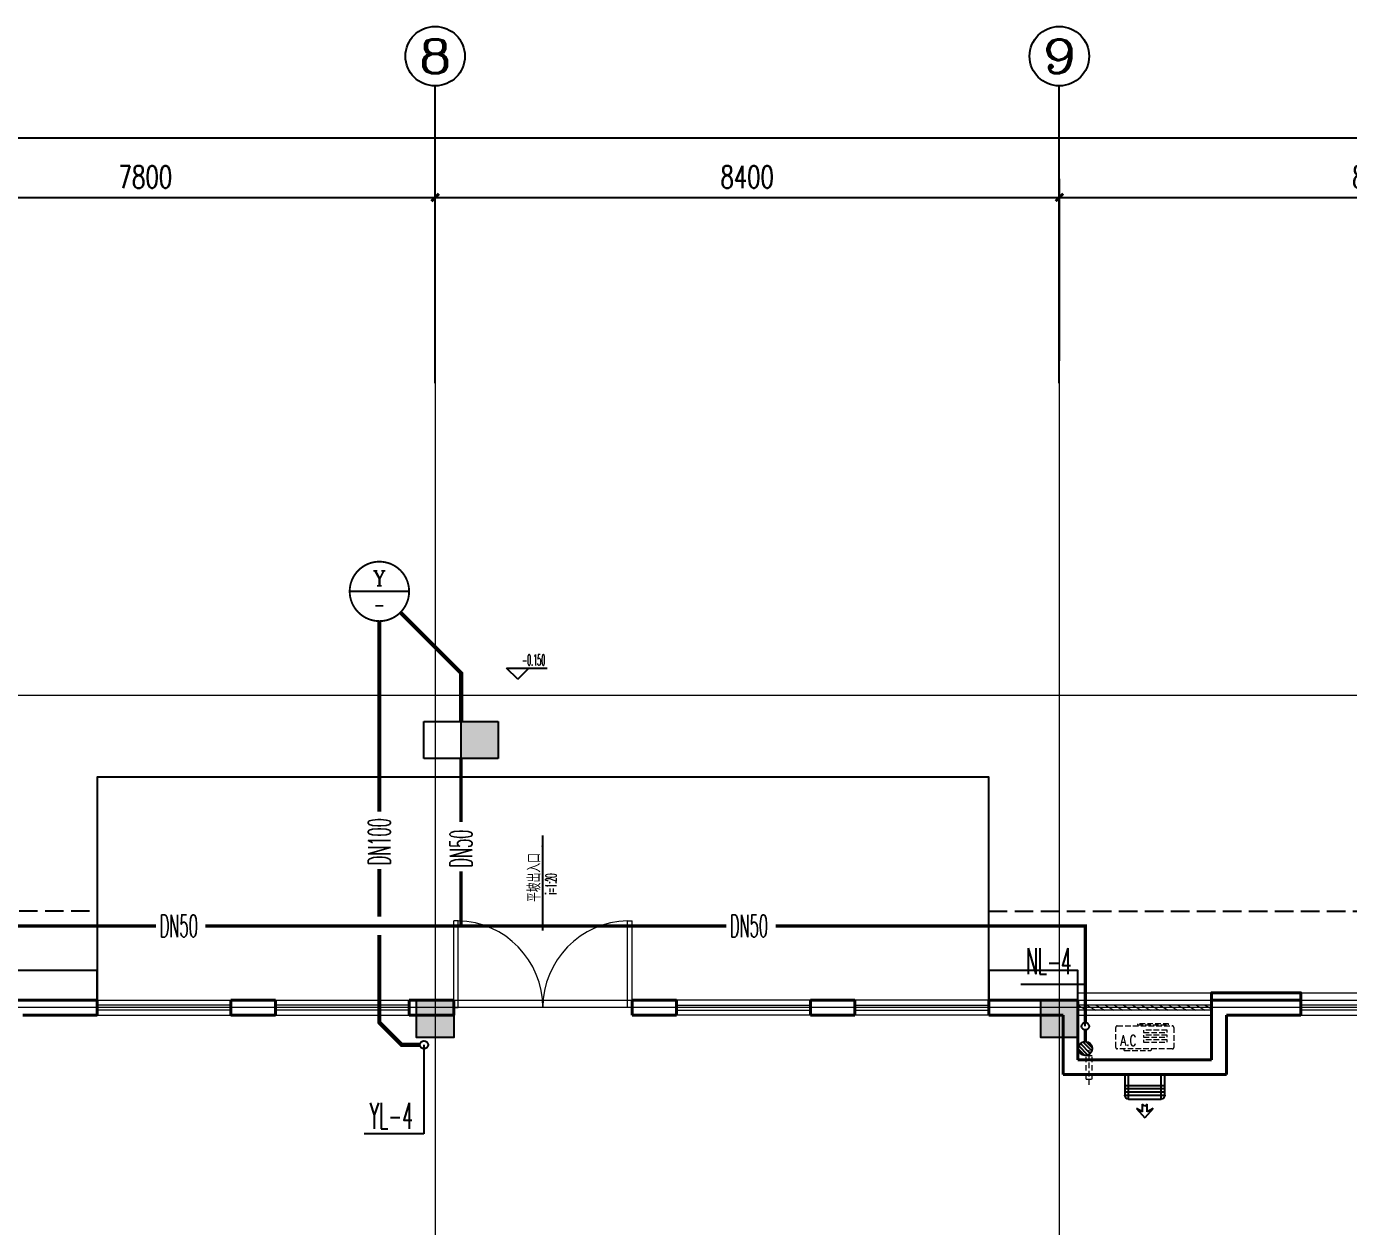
# Model space of a CAD drawing. Extents: x 1031190 to 1725648, y 733081 to 1571294.
# Drawn here: x 1334888 to 1352680, y 1146211 to 1162356 of the extents above; entities that cross this region are included whole.
import ezdxf
from ezdxf.enums import TextEntityAlignment as Align

# ---------------------------------------------------------------- set-up
doc = ezdxf.new("R2010")
doc.units = 0
doc.header["$LTSCALE"] = 1000
doc.header["$MEASUREMENT"] = 0
for name, pattern in [('ACAD_ISO10W100', [18.5, 12, -3, 0.5, -3]), ('DASH', [0.35, 0.25, -0.1]), ('DOTE', [2.42, 2, -0.2, 0.02, -0.2]), ('HIDDEN', [0.375, 0.25, -0.125])]:
    doc.linetypes.add(name, pattern=pattern)
for name, color, linetype in [('A-AC', 8, 'Continuous'), ('A-EQPM-MECH', 191, 'Continuous'), ('AXIS', 3, 'Continuous'), ('AXIS_TEXT', 4, 'Continuous'), ('C-AXIS(轴号)', 3, 'Continuous'), ('C-AXIS-T(字)', 7, 'Continuous'), ('DIM_ELEV', 3, 'Continuous'), ('DIM_SYMB', 3, 'Continuous'), ('DIM_凝结', 3, 'Continuous'), ('DIM_雨水', 3, 'Continuous'), ('EQUIP_地漏', 7, 'Continuous'), ('PIPE-凝结', 150, 'N'), ('PIPE-雨水', 4, 'Y'), ('S-COLU-HATCH', 30, 'Continuous'), ('S-COLU-LINE1', 6, 'Continuous'), ('TEXT_凝结', 7, 'Continuous'), ('TEXT_雨水', 4, 'Continuous'), ('TWT_雨水口', 4, 'Continuous'), ('VPIPE-凝结', 150, 'N'), ('VPIPE-雨水', 4, 'Y'), ('卫生间', 6, 'Continuous'), ('平面线脚', 30, 'Continuous')]:
    doc.layers.add(name, color=color, linetype=linetype)
for name, color, linetype, lineweight in [('DOTE', 19, 'DOTE', 9), ('WALL', 9, 'Continuous', 40), ('WINDOW', 8, 'Continuous', 15), ('平面-看线', 45, 'Continuous', 15), ('平面-空调室内机', 8, 'Continuous', 9), ('平面-空调预留孔', 8, 'Continuous', 15)]:
    doc.layers.add(name, color=color, linetype=linetype, lineweight=lineweight)
doc.styles.add('_TCH_AXIS', font='COMPLEX', dxfattribs={"bigfont": 'GBCBIG'})
doc.styles.add('_TCH_DIM', font='SIMPLEX.shx', dxfattribs={"width": 0.6, "oblique": 10, "bigfont": 'hztxt.shx'})
doc.styles.add('_TCH_DIM_T3', font='SIMPLEX', dxfattribs={"width": 0.705882, "bigfont": 'GBCBIG'})
doc.styles.add('_TWT_CIRCLE', font='COMPLEX', dxfattribs={"width": 1.1, "height": 3.5, "bigfont": 'HZTXT'})
doc.styles.add('_TWT_PIPEDN', font='SIMPLEX.shx', dxfattribs={"width": 0.6, "oblique": 10, "height": 3, "bigfont": 'HZTXT.shx'})
doc.styles.add('_TWT_SERIAL', font='simplex.shx', dxfattribs={"width": 0.6, "oblique": 10, "height": 3.5, "bigfont": 'aadri.shx'})
doc.styles.add('COMPLEX', font='COMPLEX')
doc.styles.get("Standard").update_dxf_attribs({"font": 'gbenor.shx', "bigfont": 'gbcbig.shx'})
doc.linetypes.add('N', pattern='A,3,-0.2,["N",Standard,S=0.25,R=0,X=-0.1,Y=-0.115],-0.2', length=3.4)
doc.linetypes.add('Y', pattern='A,2,-0.2,["Y",Standard,S=0.4,R=0,X=-0.1,Y=-0.115],-0.35', length=2.55)
doc.dimstyles.new('_TCH_ARCH&&100', dxfattribs={"dimtxt": 297.5, "dimasz": 100, "dimexe": 250, "dimexo": 300, "dimgap": 126.25, "dimtad": 1, "dimdec": 0, "dimzin": 0, "dimdsep": 46, "dimtxsty": '_TCH_DIM_T3', "dimblk": 'ARCHTICK', "dimcen": 0.09, "dimclrt": 7, "dimazin": 2, "dimtfac": 1, "dimtdec": 0, "dimtix": 1, "dimtmove": 2, "dimatfit": 3, "dimfxl": 0, "dimtolj": 1, "dimtzin": 0, "dimarcsym": 0})

# ---------------------------------------------------------------- blocks, each defined once
blk = doc.blocks.new('QER5Y5WE3')
for p, q in [((-194, 188), (-1, 388)), ((72, 389), (-156, 153)), ((360, -17), (-29, 359)), ((389, 14), (0, 389)), ((72, 389), (387, 86)), ((236, 408), (404, 419)), ((326, 383), (236, 408)), ((326, 383), (253, 308)), ((399, 251), (404, 419)), ((194, -188), (-194, 188)), ((292, -73), (-90, 296)), ((321, -43), (-61, 326)), ((297, 307), (253, 308)), ((299, 264), (297, 307)), ((372, 340), (299, 264)), ((399, 251), (372, 340)), ((387, 86), (159, -151)), ((388, 13), (194, -188))]:
    blk.add_line(p, q)
for centre, start, end in [((36, 352), 46.0154, 136.0154), ((351, 49), 316.0154, 46.0154)]:
    blk.add_arc(centre, 51.3, start, end)
blk = doc.blocks.new('gsergvr')
at = {"layer": '平面-空调预留孔', "linetype": 'DASH', "ltscale": 0.3}
for p, q in [((34075, 17176), (34075, 17166)), ((34085, 17156), (34438, 17156)), ((34448, 17166), (34448, 17176))]:
    blk.add_line(p, q, dxfattribs=at)
blk.add_lwpolyline([(34729, 17176), (33989, 17176, -0.414214), (33969, 17196), (33969, 17466, -0.414214), (33989, 17486), (34729, 17486, -0.414214), (34749, 17466), (34749, 17196, -0.414214)], format="xyb", close=True, dxfattribs=at)
for points in [[(34679, 17515), (34260, 17515), (34260, 17500), (34679, 17500)], [(34658, 17428), (34343, 17428), (34343, 17399), (34658, 17399)], [(34658, 17362), (34343, 17362), (34343, 17333), (34658, 17333)], [(34658, 17296), (34343, 17296), (34343, 17267), (34658, 17267)]]:
    blk.add_lwpolyline(points, close=True, dxfattribs=at)
for centre, start, end in [((34085, 17166), 180, 270), ((34438, 17166), 270, 0)]:
    blk.add_arc(centre, 10, start, end, dxfattribs=at)
at = {"layer": '平面-空调预留孔', "linetype": 'DASH', "ltscale": 0.3, "style": '_TCH_DIM', "width": 0.705882}
blk.add_text('A.C', height=146.9, dxfattribs=at).set_placement((34028, 17216))
blk = doc.blocks.new('dongkong')
at = {"layer": '平面-空调预留孔', "linetype": 'HIDDEN', "ltscale": 0.3}
for p, q in [((-603796, 210900), (-603796, 210431)), ((-603836, 210821), (-603836, 210511)), ((-603836, 210821), (-603756, 210821)), ((-603756, 210821), (-603756, 210511))]:
    blk.add_line(p, q, dxfattribs=at)
blk.add_lwpolyline([(-603756, 210511), (-603836, 210511)], dxfattribs=at)
blk = doc.blocks.new('rewerwer')
at = {"layer": 'S-COLU-HATCH'}
h = blk.add_hatch(color=8, dxfattribs=at)
h.dxf.hatch_style = 1
h.paths.add_polyline_path([(1340138, 1149256), (1340638, 1149256), (1340638, 1148756), (1340138, 1148756)])
h = blk.add_hatch(color=8, dxfattribs=at)
h.dxf.hatch_style = 1
h.paths.add_polyline_path([(1348538, 1149256), (1349038, 1149256), (1349038, 1148756), (1348538, 1148756)])
at = {"layer": 'S-COLU-LINE1', "color": 8}
for points in [[(1340138, 1149256), (1340638, 1149256), (1340638, 1148756), (1340138, 1148756)], [(1348538, 1149256), (1349038, 1149256), (1349038, 1148756), (1348538, 1148756)]]:
    blk.add_lwpolyline(points, close=True, dxfattribs=at)
blk = doc.blocks.new('_ArchTick')
at = {"color": 0, "linetype": 'ByBlock', "const_width": 0.4}
blk.add_lwpolyline([(-0.5, -0.5), (0.5, 0.5)], dxfattribs=at)
blk = doc.blocks.new('*D1074')
at = {"layer": 'AXIS', "color": 0, "lineweight": -2}
for p, q in [((1293188, 1157856), (1293188, 1161106)), ((1365188, 1157856), (1365188, 1161106)), ((1293188, 1160856), (1365188, 1160856))]:
    blk.add_line(p, q, dxfattribs=at)
at = {"layer": 'Defpoints', "color": 0}
for p in [(1365188, 1160856), (1293188, 1157556), (1365188, 1157556)]:
    blk.add_point(p, dxfattribs=at)
at = {"layer": 'AXIS', "color": 0, "lineweight": -2, "xscale": 100, "yscale": 100, "zscale": 100, "rotation": 180}
blk.add_blockref('_ArchTick', (1293188, 1160856), dxfattribs=at)
at = {"layer": 'AXIS', "color": 0, "lineweight": -2, "xscale": 100, "yscale": 100, "zscale": 100}
blk.add_blockref('_ArchTick', (1365188, 1160856), dxfattribs=at)
at = {"layer": 'AXIS', "color": 7, "insert": (1329188, 1161131), "char_height": 297.5, "attachment_point": 5, "style": '_TCH_DIM_T3'}
blk.add_mtext('\\A1;72000', dxfattribs=at)
blk = doc.blocks.new('*D1086')
at = {"layer": 'AXIS', "color": 0, "lineweight": -2}
for p, q in [((1332588, 1157856), (1332588, 1160306)), ((1340388, 1157856), (1340388, 1160306)), ((1332588, 1160056), (1340388, 1160056))]:
    blk.add_line(p, q, dxfattribs=at)
at = {"layer": 'Defpoints', "color": 0}
for p in [(1340388, 1160056), (1332588, 1157556), (1340388, 1157556)]:
    blk.add_point(p, dxfattribs=at)
at = {"layer": 'AXIS', "color": 0, "lineweight": -2, "xscale": 100, "yscale": 100, "zscale": 100, "rotation": 180}
blk.add_blockref('_ArchTick', (1332588, 1160056), dxfattribs=at)
at = {"layer": 'AXIS', "color": 0, "lineweight": -2, "xscale": 100, "yscale": 100, "zscale": 100}
blk.add_blockref('_ArchTick', (1340388, 1160056), dxfattribs=at)
at = {"layer": 'AXIS', "color": 7, "insert": (1336488, 1160331), "char_height": 297.5, "attachment_point": 5, "style": '_TCH_DIM_T3'}
blk.add_mtext('\\A1;7800', dxfattribs=at)
blk = doc.blocks.new('*D1087')
at = {"layer": 'AXIS', "color": 0, "lineweight": -2}
for p, q in [((1340388, 1157856), (1340388, 1160306)), ((1348788, 1157856), (1348788, 1160306)), ((1340388, 1160056), (1348788, 1160056))]:
    blk.add_line(p, q, dxfattribs=at)
at = {"layer": 'Defpoints', "color": 0}
for p in [(1348788, 1160056), (1340388, 1157556), (1348788, 1157556)]:
    blk.add_point(p, dxfattribs=at)
at = {"layer": 'AXIS', "color": 0, "lineweight": -2, "xscale": 100, "yscale": 100, "zscale": 100, "rotation": 180}
blk.add_blockref('_ArchTick', (1340388, 1160056), dxfattribs=at)
at = {"layer": 'AXIS', "color": 0, "lineweight": -2, "xscale": 100, "yscale": 100, "zscale": 100}
blk.add_blockref('_ArchTick', (1348788, 1160056), dxfattribs=at)
at = {"layer": 'AXIS', "color": 7, "insert": (1344588, 1160331), "char_height": 297.5, "attachment_point": 5, "style": '_TCH_DIM_T3'}
blk.add_mtext('\\A1;8400', dxfattribs=at)
blk = doc.blocks.new('*D1088')
at = {"layer": 'AXIS', "color": 0, "lineweight": -2}
for p, q in [((1348788, 1157856), (1348788, 1160306)), ((1357388, 1157856), (1357388, 1160306)), ((1348788, 1160056), (1357388, 1160056))]:
    blk.add_line(p, q, dxfattribs=at)
at = {"layer": 'Defpoints', "color": 0}
for p in [(1357388, 1160056), (1348788, 1157556), (1357388, 1157556)]:
    blk.add_point(p, dxfattribs=at)
at = {"layer": 'AXIS', "color": 0, "lineweight": -2, "xscale": 100, "yscale": 100, "zscale": 100, "rotation": 180}
blk.add_blockref('_ArchTick', (1348788, 1160056), dxfattribs=at)
at = {"layer": 'AXIS', "color": 0, "lineweight": -2, "xscale": 100, "yscale": 100, "zscale": 100}
blk.add_blockref('_ArchTick', (1357388, 1160056), dxfattribs=at)
at = {"layer": 'AXIS', "color": 7, "insert": (1353088, 1160331), "char_height": 297.5, "attachment_point": 5, "style": '_TCH_DIM_T3'}
blk.add_mtext('\\A1;8600', dxfattribs=at)
blk = doc.blocks.new('$TwtSys$00000141')
for p, q in [((-94, 8), (-10, 92)), ((-94, 8), (-10, 92)), ((-87, -35), (35, 87)), ((-87, -35), (35, 87)), ((-66, -66), (66, 66)), ((-66, -66), (66, 66)), ((-32, -87), (88, 33)), ((-32, -87), (88, 33)), ((11, -92), (92, -11)), ((11, -92), (92, -11))]:
    blk.add_line(p, q)
blk.add_circle((0, 0), 94)
blk.add_circle((0, 0), 94)
blk = doc.blocks.new('$WINLIB2D$00000001')
at = {"color": 0}
for points in [[(-0.5, 0.5), (-0.5, -0.5)], [(-0.5, 0.5), (0.5, 0.5)], [(0.5, -0.5), (0.5, 0.5)], [(0.5, 0.1667), (-0.5, 0.1667)], [(0.5, -0.1667), (-0.5, -0.1667)], [(-0.5, -0.5), (0.5, -0.5)]]:
    blk.add_lwpolyline(points, dxfattribs=at)
blk = doc.blocks.new('$DorLib2D$00000002')
for p, q in [((-0.5, 0), (-0.5, 0.4875)), ((-0.475, 0.4875), (-0.5, 0.4875)), ((-0.475, 0), (-0.475, 0.4875)), ((0.475, 0), (0.475, 0.4875)), ((0.475, 0.4875), (0.5, 0.4875)), ((0.5, 0), (0.5, 0.4875)), ((-0.5, 0), (-0.475, 0)), ((0.5, 0), (0.475, 0))]:
    blk.add_line(p, q)
at = {"lineweight": 13}
for centre, start, end in [((-0.4875, 0), 0, 88.53072), ((0.4875, 0), 91.46928, 180)]:
    blk.add_arc(centre, 0.4875, start, end, dxfattribs=at)
blk = doc.blocks.new('$WINLIB2D$00000039')
at = {"color": 0}
for points in [[(-0.5, 0.5), (-0.5, -0.5)], [(0.5, 0.5), (-0.5, 0.5)], [(0.5, -0.5), (0.5, 0.5)], [(-0.5, 0.1667), (0.5, 0.1667)], [(-0.3839, -0.1667), (-0.448, 0.1667)], [(-0.3159, -0.1667), (-0.38, 0.1667)], [(-0.2479, -0.1667), (-0.312, 0.1667)], [(-0.1799, -0.1667), (-0.244, 0.1667)], [(-0.1119, -0.1667), (-0.176, 0.1667)], [(-0.0439, -0.1667), (-0.108, 0.1667)], [(0.0241, -0.1667), (-0.04, 0.1667)], [(0.0921, -0.1667), (0.028, 0.1667)], [(0.16, -0.1667), (0.0959, 0.1667)], [(0.228, -0.1667), (0.1639, 0.1667)], [(0.296, -0.1667), (0.2319, 0.1667)], [(0.364, -0.1667), (0.2999, 0.1667)], [(0.432, -0.1667), (0.3679, 0.1667)], [(0.5, -0.1667), (0.4359, 0.1667)], [(-0.4519, -0.1667), (-0.5, 0.0836)], [(-0.5, -0.1667), (0.5, -0.1667)], [(0.5, -0.5), (-0.5, -0.5)]]:
    blk.add_lwpolyline(points, dxfattribs=at)
blk = doc.blocks.new('_AXISO')
blk.add_circle((0, 0), 0.5)
at = {"layer": 'AXIS_TEXT', "style": 'COMPLEX', "width": 1.041667}
blk.add_attdef('A', text='', height=0.56, dxfattribs=at).set_placement((-0.25, -0.28), (0.25, -0.28), align=Align.FIT)
blk = doc.blocks.new('$TwtSys$00000424')
for p, q in [((-500, 250), (500, 250)), ((-500, -250), (-500, 250)), ((0, -250), (0, 250)), ((500, 250), (500, -250)), ((500, -250), (-500, -250))]:
    blk.add_line(p, q)
blk.add_solid([(0, 250), (500, 250), (0, -250), (500, -250)])
blk = doc.blocks.new('*D1313')
at = {"layer": 'AXIS', "color": 0, "lineweight": -2}
for p, q in [((1293188, 1157856), (1293188, 1161106)), ((1365188, 1157856), (1365188, 1161106)), ((1293188, 1160856), (1365188, 1160856))]:
    blk.add_line(p, q, dxfattribs=at)
at = {"layer": 'Defpoints', "color": 0}
for p in [(1365188, 1160856), (1293188, 1157556), (1365188, 1157556)]:
    blk.add_point(p, dxfattribs=at)
at = {"layer": 'AXIS', "color": 0, "lineweight": -2, "xscale": 100, "yscale": 100, "zscale": 100, "rotation": 180}
blk.add_blockref('_ArchTick', (1293188, 1160856), dxfattribs=at)
at = {"layer": 'AXIS', "color": 0, "lineweight": -2, "xscale": 100, "yscale": 100, "zscale": 100}
blk.add_blockref('_ArchTick', (1365188, 1160856), dxfattribs=at)
at = {"layer": 'AXIS', "color": 7, "insert": (1329188, 1161131), "char_height": 297.5, "attachment_point": 5, "style": '_TCH_DIM_T3'}
blk.add_mtext('\\A1;72000', dxfattribs=at)
blk = doc.blocks.new('*D1325')
at = {"layer": 'AXIS', "color": 0, "lineweight": -2}
for p, q in [((1332588, 1157856), (1332588, 1160306)), ((1340388, 1157856), (1340388, 1160306)), ((1332588, 1160056), (1340388, 1160056))]:
    blk.add_line(p, q, dxfattribs=at)
at = {"layer": 'Defpoints', "color": 0}
for p in [(1340388, 1160056), (1332588, 1157556), (1340388, 1157556)]:
    blk.add_point(p, dxfattribs=at)
at = {"layer": 'AXIS', "color": 0, "lineweight": -2, "xscale": 100, "yscale": 100, "zscale": 100, "rotation": 180}
blk.add_blockref('_ArchTick', (1332588, 1160056), dxfattribs=at)
at = {"layer": 'AXIS', "color": 0, "lineweight": -2, "xscale": 100, "yscale": 100, "zscale": 100}
blk.add_blockref('_ArchTick', (1340388, 1160056), dxfattribs=at)
at = {"layer": 'AXIS', "color": 7, "insert": (1336488, 1160331), "char_height": 297.5, "attachment_point": 5, "style": '_TCH_DIM_T3'}
blk.add_mtext('\\A1;7800', dxfattribs=at)
blk = doc.blocks.new('*D1326')
at = {"layer": 'AXIS', "color": 0, "lineweight": -2}
for p, q in [((1340388, 1157856), (1340388, 1160306)), ((1348788, 1157856), (1348788, 1160306)), ((1340388, 1160056), (1348788, 1160056))]:
    blk.add_line(p, q, dxfattribs=at)
at = {"layer": 'Defpoints', "color": 0}
for p in [(1348788, 1160056), (1340388, 1157556), (1348788, 1157556)]:
    blk.add_point(p, dxfattribs=at)
at = {"layer": 'AXIS', "color": 0, "lineweight": -2, "xscale": 100, "yscale": 100, "zscale": 100, "rotation": 180}
blk.add_blockref('_ArchTick', (1340388, 1160056), dxfattribs=at)
at = {"layer": 'AXIS', "color": 0, "lineweight": -2, "xscale": 100, "yscale": 100, "zscale": 100}
blk.add_blockref('_ArchTick', (1348788, 1160056), dxfattribs=at)
at = {"layer": 'AXIS', "color": 7, "insert": (1344588, 1160331), "char_height": 297.5, "attachment_point": 5, "style": '_TCH_DIM_T3'}
blk.add_mtext('\\A1;8400', dxfattribs=at)
blk = doc.blocks.new('*D1327')
at = {"layer": 'AXIS', "color": 0, "lineweight": -2}
for p, q in [((1348788, 1157856), (1348788, 1160306)), ((1357388, 1157856), (1357388, 1160306)), ((1348788, 1160056), (1357388, 1160056))]:
    blk.add_line(p, q, dxfattribs=at)
at = {"layer": 'Defpoints', "color": 0}
for p in [(1357388, 1160056), (1348788, 1157556), (1357388, 1157556)]:
    blk.add_point(p, dxfattribs=at)
at = {"layer": 'AXIS', "color": 0, "lineweight": -2, "xscale": 100, "yscale": 100, "zscale": 100, "rotation": 180}
blk.add_blockref('_ArchTick', (1348788, 1160056), dxfattribs=at)
at = {"layer": 'AXIS', "color": 0, "lineweight": -2, "xscale": 100, "yscale": 100, "zscale": 100}
blk.add_blockref('_ArchTick', (1357388, 1160056), dxfattribs=at)
at = {"layer": 'AXIS', "color": 7, "insert": (1353088, 1160331), "char_height": 297.5, "attachment_point": 5, "style": '_TCH_DIM_T3'}
blk.add_mtext('\\A1;8600', dxfattribs=at)

msp = doc.modelspace()

# ---------------------------------------------------------------- hatches: boundary and pattern name
at = {"layer": 'DIM_SYMB'}
msp.add_hatch(color=8, dxfattribs=at).paths.add_polyline_path([(1341837.7, 1151473.7), (1341837.7, 1151323.7), (1341817.7, 1151323.7)])
msp.add_hatch(color=8, dxfattribs=at).paths.add_polyline_path([(1341837.7, 1151473.7), (1341837.7, 1151323.7), (1341817.7, 1151323.7)])
at = {"layer": 'PIPE-凝结'}
for points in [[(1349137.7, 1150256.1), (1349160.2, 1150256.1), (1349160.2, 1150278.6)], [(1349137.7, 1150256.1), (1349137.7, 1150278.6), (1349160.2, 1150278.6)], [(1349137.7, 1150256.1), (1349160.2, 1150256.1), (1349160.2, 1150278.6)], [(1349137.7, 1150256.1), (1349137.7, 1150278.6), (1349160.2, 1150278.6)]]:
    msp.add_hatch(color=256, dxfattribs=at).paths.add_polyline_path(points)
at = {"layer": 'PIPE-雨水'}
for points in [[(1340737.7, 1153656.1), (1340757.1, 1153675.6), (1340765.2, 1153667.5)], [(1340737.7, 1153656.1), (1340757.1, 1153675.6), (1340765.2, 1153667.5)], [(1340737.7, 1153656.1), (1340765.2, 1153656.1), (1340765.2, 1153667.5)], [(1340737.7, 1153656.1), (1340765.2, 1153656.1), (1340765.2, 1153667.5)], [(1339637.7, 1148956.1), (1339618.2, 1148936.7), (1339610.2, 1148944.8)], [(1339637.7, 1148956.1), (1339610.2, 1148956.1), (1339610.2, 1148944.8)], [(1339637.7, 1148956.1), (1339618.2, 1148936.7), (1339610.2, 1148944.8)], [(1339637.7, 1148956.1), (1339610.2, 1148956.1), (1339610.2, 1148944.8)], [(1339937.7, 1148656.1), (1339918.2, 1148636.7), (1339926.3, 1148628.6)], [(1339937.7, 1148656.1), (1339918.2, 1148636.7), (1339926.3, 1148628.6)], [(1339937.7, 1148656.1), (1339937.7, 1148628.6), (1339926.3, 1148628.6)], [(1339937.7, 1148656.1), (1339937.7, 1148628.6), (1339926.3, 1148628.6)]]:
    msp.add_hatch(color=256, dxfattribs=at).paths.add_polyline_path(points)

# ---------------------------------------------------------------- linework, layer by layer
at = {"layer": 'A-EQPM-MECH', "color": 8}
msp.add_lwpolyline([(1347837.7, 1149256.1), (1347837.7, 1152256.1), (1335837.7, 1152257.1), (1335837.7, 1149257.1)], dxfattribs=at)
msp.add_lwpolyline([(1347837.7, 1149256.1), (1347837.7, 1152256.1), (1335837.7, 1152257.1), (1335837.7, 1149257.1)], dxfattribs=at)
at = {"layer": 'C-AXIS(轴号)'}
for p, q in [((1340387.7, 1157556.1), (1340387.7, 1161556.1)), ((1340387.7, 1157556.1), (1340387.7, 1161556.1)), ((1348787.7, 1157556.1), (1348787.7, 1161556.1)), ((1348787.7, 1157556.1), (1348787.7, 1161556.1))]:
    msp.add_line(p, q, dxfattribs=at)
at = {"layer": 'DIM_ELEV', "color": 8}
for p, q in [((1341498.7, 1153574), (1341348.7, 1153724)), ((1341348.7, 1153724), (1341895.9, 1153724)), ((1341498.7, 1153574), (1341348.7, 1153724)), ((1341348.7, 1153724), (1341895.9, 1153724)), ((1341498.7, 1153574), (1341648.7, 1153724)), ((1341498.7, 1153574), (1341648.7, 1153724))]:
    msp.add_line(p, q, dxfattribs=at)
at = {"layer": 'DIM_SYMB', "color": 8}
msp.add_lwpolyline([(1341837.7, 1150196), (1341837.7, 1151473.7)], dxfattribs=at)
msp.add_lwpolyline([(1341837.7, 1150196), (1341837.7, 1151473.7)], dxfattribs=at)
at = {"layer": 'DIM_凝结'}
for p, q in [((1349137.7, 1149466.6), (1348270, 1149466.6)), ((1349137.7, 1149466.6), (1348270, 1149466.6)), ((1349137.7, 1148906.1), (1349137.7, 1149466.6)), ((1349137.7, 1148906.1), (1349137.7, 1149466.6))]:
    msp.add_line(p, q, dxfattribs=at)
at = {"layer": 'DIM_雨水'}
for p, q in [((1340037.7, 1154756.1), (1339237.7, 1154756.1)), ((1340037.7, 1154756.1), (1339237.7, 1154756.1)), ((1340237.7, 1148656.1), (1340237.7, 1147457.2)), ((1340237.7, 1148656.1), (1340237.7, 1147457.2)), ((1340237.7, 1147457.2), (1339434.4, 1147457.2)), ((1340237.7, 1147457.2), (1339434.4, 1147457.2))]:
    msp.add_line(p, q, dxfattribs=at)
at = {"layer": 'DIM_雨水', "const_width": 25}
msp.add_lwpolyline([(1340037.7, 1154756.1, 1), (1339237.7, 1154756.1, 1)], format="xyb", close=True, dxfattribs=at)
msp.add_lwpolyline([(1340037.7, 1154756.1, 1), (1339237.7, 1154756.1, 1)], format="xyb", close=True, dxfattribs=at)
at = {"layer": 'DOTE', "linetype": 'ACAD_ISO10W100', "ltscale": 100}
for p, q in [((1340387.7, 1157556.1), (1340387.7, 1132856.1)), ((1340387.7, 1157556.1), (1340387.7, 1132856.1)), ((1348787.7, 1157556.1), (1348787.7, 1132856.1)), ((1348787.7, 1157556.1), (1348787.7, 1132856.1)), ((1368787.7, 1153356.1), (1291011.4, 1153356.1)), ((1368787.7, 1153356.1), (1291011.4, 1153356.1)), ((1368787.7, 1149156.1), (1327187.7, 1149156.1)), ((1368787.7, 1149156.1), (1327187.7, 1149156.1))]:
    msp.add_line(p, q, dxfattribs=at)
at = {"layer": 'PIPE-凝结', "const_width": 45}
for points in [[(1340737.7, 1152506.1), (1340737.7, 1151652.7)], [(1340737.7, 1152506.1), (1340737.7, 1151652.7)], [(1340737.7, 1150988.7), (1340737.7, 1150256.1)], [(1340737.7, 1150988.7), (1340737.7, 1150256.1)], [(1332937.7, 1150256.1), (1336632, 1150256.1)], [(1332937.7, 1150256.1), (1336632, 1150256.1)], [(1337295.9, 1150256.1), (1340737.7, 1150256.1)], [(1337295.9, 1150256.1), (1340737.7, 1150256.1)], [(1340737.7, 1150256.1), (1344305.5, 1150256.1)], [(1340737.7, 1150256.1), (1344305.5, 1150256.1)], [(1344969.5, 1150256.1), (1349137.7, 1150256.1)], [(1344969.5, 1150256.1), (1349137.7, 1150256.1)], [(1349137.7, 1148956.1), (1349137.7, 1150256.1)], [(1349137.7, 1148956.1), (1349137.7, 1150256.1)], [(1349137.7, 1148700.1), (1349137.7, 1148856.1)], [(1349137.7, 1148700.1), (1349137.7, 1148856.1)]]:
    msp.add_lwpolyline(points, dxfattribs=at)
at = {"layer": 'PIPE-雨水', "const_width": 55}
for points in [[(1339637.7, 1151793), (1339637.7, 1154356.1)], [(1339637.7, 1151793), (1339637.7, 1154356.1)], [(1339919.8, 1154472.6), (1340737.7, 1153656.1)], [(1339919.8, 1154472.6), (1340737.7, 1153656.1)], [(1340737.7, 1153006.1), (1340737.7, 1153656.1)], [(1340737.7, 1153006.1), (1340737.7, 1153656.1)], [(1339637.7, 1150378.6), (1339637.7, 1151019.3)], [(1339637.7, 1150378.6), (1339637.7, 1151019.3)], [(1339637.7, 1148956.1), (1339637.7, 1150133.6)], [(1339637.7, 1148956.1), (1339637.7, 1150133.6)], [(1339637.7, 1148956.1), (1339937.7, 1148656.1)], [(1339637.7, 1148956.1), (1339937.7, 1148656.1)], [(1340182.7, 1148656.1), (1339937.7, 1148656.1)], [(1340182.7, 1148656.1), (1339937.7, 1148656.1)]]:
    msp.add_lwpolyline(points, dxfattribs=at)
at = {"layer": 'VPIPE-凝结'}
msp.add_circle((1349137.7, 1148906.1), 50, dxfattribs=at)
msp.add_circle((1349137.7, 1148906.1), 50, dxfattribs=at)
at = {"layer": 'VPIPE-雨水'}
msp.add_circle((1340237.7, 1148656.1), 55, dxfattribs=at)
msp.add_circle((1340237.7, 1148656.1), 55, dxfattribs=at)
at = {"layer": 'WALL', "color": 8}
for p, q in [((1335837.7, 1149256.1), (1334737.7, 1149256.1)), ((1335837.7, 1149256.1), (1334737.7, 1149256.1)), ((1335837.7, 1149056.1), (1335837.7, 1149256.1)), ((1335837.7, 1149056.1), (1335837.7, 1149256.1)), ((1338237.7, 1149256.1), (1337637.7, 1149256.1)), ((1337637.7, 1149256.1), (1337637.7, 1149056.1)), ((1338237.7, 1149256.1), (1337637.7, 1149256.1)), ((1337637.7, 1149256.1), (1337637.7, 1149056.1)), ((1338237.7, 1149056.1), (1338237.7, 1149256.1)), ((1338237.7, 1149056.1), (1338237.7, 1149256.1)), ((1340637.7, 1149256.1), (1340037.7, 1149256.1)), ((1340037.7, 1149256.1), (1340037.7, 1149056.1)), ((1340637.7, 1149256.1), (1340037.7, 1149256.1)), ((1340037.7, 1149256.1), (1340037.7, 1149056.1)), ((1340637.7, 1149056.1), (1340637.7, 1149256.1)), ((1340637.7, 1149056.1), (1340637.7, 1149256.1)), ((1343637.7, 1149256.1), (1343037.7, 1149256.1)), ((1343037.7, 1149256.1), (1343037.7, 1149056.1)), ((1343637.7, 1149256.1), (1343037.7, 1149256.1)), ((1343037.7, 1149256.1), (1343037.7, 1149056.1)), ((1343637.7, 1149056.1), (1343637.7, 1149256.1)), ((1343637.7, 1149056.1), (1343637.7, 1149256.1)), ((1346037.7, 1149256.1), (1345437.7, 1149256.1)), ((1345437.7, 1149256.1), (1345437.7, 1149056.1)), ((1346037.7, 1149256.1), (1345437.7, 1149256.1)), ((1345437.7, 1149256.1), (1345437.7, 1149056.1)), ((1346037.7, 1149056.1), (1346037.7, 1149256.1)), ((1346037.7, 1149056.1), (1346037.7, 1149256.1)), ((1348937.7, 1149256.1), (1347837.7, 1149256.1)), ((1347837.7, 1149256.1), (1347837.7, 1149056.1)), ((1348937.7, 1149256.1), (1347837.7, 1149256.1)), ((1347837.7, 1149256.1), (1347837.7, 1149056.1)), ((1349037.7, 1149256.1), (1348937.7, 1149256.1)), ((1349037.7, 1149256.1), (1348937.7, 1149256.1)), ((1349037.7, 1149056.1), (1349037.7, 1149256.1)), ((1349037.7, 1149056.1), (1349037.7, 1149256.1)), ((1350937.7, 1149256.1), (1350837.7, 1149256.1)), ((1350837.7, 1149256.1), (1350837.7, 1149056.1)), ((1350937.7, 1149256.1), (1350837.7, 1149256.1)), ((1350837.7, 1149256.1), (1350837.7, 1149056.1)), ((1352037.7, 1149256.1), (1350937.7, 1149256.1)), ((1352037.7, 1149256.1), (1350937.7, 1149256.1)), ((1352037.7, 1149056.1), (1352037.7, 1149256.1)), ((1352037.7, 1149056.1), (1352037.7, 1149256.1)), ((1334837.7, 1149056.1), (1335837.7, 1149056.1)), ((1334837.7, 1149056.1), (1335837.7, 1149056.1)), ((1337637.7, 1149056.1), (1338237.7, 1149056.1)), ((1337637.7, 1149056.1), (1338237.7, 1149056.1)), ((1340037.7, 1149056.1), (1340637.7, 1149056.1)), ((1340037.7, 1149056.1), (1340637.7, 1149056.1)), ((1343037.7, 1149056.1), (1343637.7, 1149056.1)), ((1343037.7, 1149056.1), (1343637.7, 1149056.1)), ((1345437.7, 1149056.1), (1346037.7, 1149056.1)), ((1345437.7, 1149056.1), (1346037.7, 1149056.1)), ((1347837.7, 1149056.1), (1348837.7, 1149056.1)), ((1347837.7, 1149056.1), (1348837.7, 1149056.1)), ((1348837.7, 1149056.1), (1348837.7, 1148256.1)), ((1348837.7, 1149056.1), (1348837.7, 1148256.1)), ((1349037.7, 1149056.1), (1349037.7, 1148456.1)), ((1349037.7, 1149056.1), (1349037.7, 1148456.1)), ((1350837.7, 1148456.1), (1350837.7, 1149056.1)), ((1350837.7, 1148456.1), (1350837.7, 1149056.1)), ((1351037.7, 1149056.1), (1352037.7, 1149056.1)), ((1351037.7, 1148256.1), (1351037.7, 1149056.1)), ((1351037.7, 1149056.1), (1352037.7, 1149056.1)), ((1351037.7, 1148256.1), (1351037.7, 1149056.1)), ((1349037.7, 1148456.1), (1350837.7, 1148456.1)), ((1349037.7, 1148456.1), (1350837.7, 1148456.1)), ((1348837.7, 1148256.1), (1351037.7, 1148256.1)), ((1348837.7, 1148256.1), (1351037.7, 1148256.1))]:
    msp.add_line(p, q, dxfattribs=at)
msp.add_lwpolyline([(1352037.7, 1149256.1), (1352037.7, 1149356.1), (1350837.7, 1149356.1), (1350837.7, 1149256.1)], dxfattribs=at)
msp.add_lwpolyline([(1352037.7, 1149256.1), (1352037.7, 1149356.1), (1350837.7, 1149356.1), (1350837.7, 1149256.1)], dxfattribs=at)
at = {"layer": 'WINDOW'}
msp.add_line((1340637.7, 1149256.1), (1343037.7, 1149256.1), dxfattribs=at)
msp.add_line((1340637.7, 1149256.1), (1343037.7, 1149256.1), dxfattribs=at)
at = {"layer": '卫生间', "color": 8, "linetype": 'DASH'}
for points in [[(1327287.7, 1154656.1), (1328487.7, 1154656.1), (1328487.7, 1150456.1), (1335837.7, 1150457.1)], [(1327287.7, 1154656.1), (1328487.7, 1154656.1), (1328487.7, 1150456.1), (1335837.7, 1150457.1)], [(1347837.7, 1150456.1), (1358687.7, 1150456.1), (1358687.7, 1148556.1), (1366387.7, 1148556.1), (1366387.7, 1146506.1)], [(1347837.7, 1150456.1), (1358687.7, 1150456.1), (1358687.7, 1148556.1), (1366387.7, 1148556.1), (1366387.7, 1146506.1)]]:
    msp.add_lwpolyline(points, dxfattribs=at)
at = {"layer": '平面-看线', "color": 8}
for points in [[(1349037.7, 1149356.1), (1350837.7, 1149356.1)], [(1349037.7, 1149356.1), (1350837.7, 1149356.1)], [(1352037.7, 1149356.1), (1353837.7, 1149356.1)], [(1352037.7, 1149356.1), (1353837.7, 1149356.1)]]:
    msp.add_lwpolyline(points, dxfattribs=at)
at = {"layer": '平面线脚', "color": 8}
for points in [[(1335837.7, 1149256.1), (1335837.8, 1149656.1), (1334637.8, 1149656.1), (1334637.7, 1149256.1)], [(1335837.7, 1149256.1), (1335837.8, 1149656.1), (1334637.8, 1149656.1), (1334637.7, 1149256.1)], [(1349037.7, 1149256.1), (1349037.7, 1149656.1), (1347837.7, 1149656.1), (1347837.7, 1149256.1)], [(1349037.7, 1149256.1), (1349037.7, 1149656.1), (1347837.7, 1149656.1), (1347837.7, 1149256.1)]]:
    msp.add_lwpolyline(points, dxfattribs=at)

# ---------------------------------------------------------------- block references
at = {"layer": 'A-AC', "color": 8, "linetype": 'ByBlock', "xscale": -1, "rotation": 136.0153936611567}
msp.add_blockref('QER5Y5WE3', (1349937.7, 1148256.1), dxfattribs=at)
msp.add_blockref('QER5Y5WE3', (1349937.7, 1148256.1), dxfattribs=at)
at = {"layer": 'C-AXIS(轴号)'}
ref = msp.add_blockref('_AXISO', (1340387.7, 1161956.1), dxfattribs=dict(at, xscale=800, yscale=800, zscale=800))
ref.add_attrib('A', '8', dxfattribs={"layer": 'C-AXIS-T(字)', "height": 452.5, "style": '_TCH_AXIS', "width": 1.5}).set_placement((1340161.4, 1161729.9), (1340614, 1161729.9), align=Align.FIT)
ref = msp.add_blockref('_AXISO', (1340387.7, 1161956.1), dxfattribs=dict(at, xscale=800, yscale=800, zscale=800))
ref.add_attrib('A', '8', dxfattribs={"layer": 'C-AXIS-T(字)', "height": 452.5, "style": '_TCH_AXIS', "width": 1.5}).set_placement((1340161.4, 1161729.9), (1340614, 1161729.9), align=Align.FIT)
ref = msp.add_blockref('_AXISO', (1348787.7, 1161956.1), dxfattribs=dict(at, xscale=800, yscale=800, zscale=800))
ref.add_attrib('A', '9', dxfattribs={"layer": 'C-AXIS-T(字)', "height": 452.5, "style": '_TCH_AXIS', "width": 1.5}).set_placement((1348561.4, 1161729.9), (1349014, 1161729.9), align=Align.FIT)
ref = msp.add_blockref('_AXISO', (1348787.7, 1161956.1), dxfattribs=dict(at, xscale=800, yscale=800, zscale=800))
ref.add_attrib('A', '9', dxfattribs={"layer": 'C-AXIS-T(字)', "height": 452.5, "style": '_TCH_AXIS', "width": 1.5}).set_placement((1348561.4, 1161729.9), (1349014, 1161729.9), align=Align.FIT)
at = {"layer": 'EQUIP_地漏', "rotation": 90}
msp.add_blockref('$TwtSys$00000141', (1349137.7, 1148606.1), dxfattribs=at)
msp.add_blockref('$TwtSys$00000141', (1349137.7, 1148606.1), dxfattribs=at)
at = {"layer": 'S-COLU-LINE1', "color": 8}
msp.add_blockref('rewerwer', (0, 0), dxfattribs=at)
msp.add_blockref('rewerwer', (0, 0), dxfattribs=at)
at = {"layer": 'TWT_雨水口'}
msp.add_blockref('$TwtSys$00000424', (1340737.7, 1152756.1), dxfattribs=at)
msp.add_blockref('$TwtSys$00000424', (1340737.7, 1152756.1), dxfattribs=at)
at = {"layer": 'WINDOW'}
for name, p, xscale, yscale, zscale in [('$DorLib2D$00000002', (1341837.7, 1149156.1), 2400, 2400, 2400), ('$DorLib2D$00000002', (1341837.7, 1149156.1), 2400, 2400, 2400), ('$WINLIB2D$00000001', (1336737.7, 1149156.1), 1800, -200, 1800), ('$WINLIB2D$00000001', (1336737.7, 1149156.1), 1800, -200, 1800), ('$WINLIB2D$00000001', (1339137.7, 1149156.1), 1800, -200, 1800), ('$WINLIB2D$00000001', (1339137.7, 1149156.1), 1800, -200, 1800), ('$WINLIB2D$00000001', (1344537.7, 1149156.1), -1800, -200, -1800), ('$WINLIB2D$00000001', (1344537.7, 1149156.1), -1800, -200, -1800), ('$WINLIB2D$00000001', (1346937.7, 1149156.1), -1800, -200, -1800), ('$WINLIB2D$00000001', (1346937.7, 1149156.1), -1800, -200, -1800), ('$WINLIB2D$00000039', (1349937.7, 1149156.1), -1800, -200, -1800), ('$WINLIB2D$00000039', (1349937.7, 1149156.1), -1800, -200, -1800), ('$WINLIB2D$00000001', (1352937.7, 1149156.1), 1800, -200, 1800), ('$WINLIB2D$00000001', (1352937.7, 1149156.1), 1800, -200, 1800)]:
    msp.add_blockref(name, p, dxfattribs=dict(at, xscale=xscale, yscale=yscale, zscale=zscale))
at = {"layer": '平面-空调室内机', "color": 8, "ltscale": 0.3, "xscale": -1, "rotation": 180}
msp.add_blockref('dongkong', (1952983.7, 1359017), dxfattribs=at)
msp.add_blockref('dongkong', (1952983.7, 1359017), dxfattribs=at)
at = {"layer": '平面-空调预留孔', "color": 8}
msp.add_blockref('gsergvr', (1315579.1, 1131424.9), dxfattribs=at)
msp.add_blockref('gsergvr', (1315579.1, 1131424.9), dxfattribs=at)

# ---------------------------------------------------------------- texts
at = {"layer": 'DIM_ELEV', "color": 8, "style": '_TCH_DIM', "width": 0.423529}
msp.add_text('-0.150', height=148.75, dxfattribs=at).set_placement((1341555.9, 1153759))
msp.add_text('-0.150', height=148.75, dxfattribs=at).set_placement((1341555.9, 1153759))
at = {"layer": 'DIM_SYMB', "color": 8, "style": '_TCH_DIM'}
for s, height, width, p in [('平坡出入口', 175, 0.6, (1341806.8, 1150578.1)), ('平坡出入口', 175, 0.6, (1341806.8, 1150578.1)), ('i=1:20', 148.75, 0.423529, (1342021.4, 1150678.8)), ('i=1:20', 148.75, 0.423529, (1342021.4, 1150678.8))]:
    msp.add_text(s, height=height, rotation=90, dxfattribs=dict(at, width=width)).set_placement(p)
at = {"layer": 'DIM_凝结', "color": 7, "style": '_TWT_SERIAL', "width": 0.48}
msp.add_text('NL-4', height=350, dxfattribs=at).set_placement((1348340, 1149606.6))
msp.add_text('NL-4', height=350, dxfattribs=at).set_placement((1348340, 1149606.6))
at = {"layer": 'DIM_雨水', "color": 7, "style": '_TWT_CIRCLE'}
for s, height, width, p, p2 in [('Y', 203.9, 0.926316, (1339552.3, 1154830.9), (1339723.1, 1154830.9)), ('Y', 203.9, 0.926316, (1339552.3, 1154830.9), (1339723.1, 1154830.9)), ('-', 207, 0.855556, (1339561.8, 1154474.9), (1339713.6, 1154474.9)), ('-', 207, 0.855556, (1339561.8, 1154474.9), (1339713.6, 1154474.9))]:
    msp.add_text(s, height=height, dxfattribs=dict(at, width=width)).set_placement(p, p2, align=Align.FIT)
at = {"layer": 'DIM_雨水', "color": 7, "style": '_TWT_SERIAL', "width": 0.48}
msp.add_text('YL-4', height=350, dxfattribs=at).set_placement((1339504.4, 1147527.2))
msp.add_text('YL-4', height=350, dxfattribs=at).set_placement((1339504.4, 1147527.2))
at = {"layer": 'TEXT_凝结', "style": '_TWT_PIPEDN', "width": 0.48}
msp.add_text('DN50', height=300, rotation=90, dxfattribs=at).set_placement((1340887.7, 1151038.7))
msp.add_text('DN50', height=300, rotation=90, dxfattribs=at).set_placement((1340887.7, 1151038.7))
for p in [(1336682, 1150106.1), (1336682, 1150106.1), (1344355.5, 1150106.1), (1344355.5, 1150106.1)]:
    msp.add_text('DN50', height=300, dxfattribs=at).set_placement(p)
at = {"layer": 'TEXT_雨水', "color": 0, "style": '_TWT_PIPEDN', "width": 0.48}
msp.add_text('DN100', height=300, rotation=90, dxfattribs=at).set_placement((1339787.7, 1151069.3))
msp.add_text('DN100', height=300, rotation=90, dxfattribs=at).set_placement((1339787.7, 1151069.3))

# ---------------------------------------------------------------- dimensions: what is measured, and where the dimension line sits
at = {"layer": 'AXIS'}
for p1, p2, distance, picture, middle in [((1293187.7, 1157556.1), (1365187.7, 1157556.1), 3300, '*D1074', (1329187.7, 1161131.1)), ((1293187.7, 1157556.1), (1365187.7, 1157556.1), 3300, '*D1313', (1329187.7, 1161131.1)), ((1332587.7, 1157556.1), (1340387.7, 1157556.1), 2500, '*D1086', (1336487.7, 1160331.1)), ((1332587.7, 1157556.1), (1340387.7, 1157556.1), 2500, '*D1325', (1336487.7, 1160331.1)), ((1340387.7, 1157556.1), (1348787.7, 1157556.1), 2500, '*D1087', (1344587.7, 1160331.1)), ((1340387.7, 1157556.1), (1348787.7, 1157556.1), 2500, '*D1326', (1344587.7, 1160331.1)), ((1348787.7, 1157556.1), (1357387.7, 1157556.1), 2500, '*D1088', (1353087.7, 1160331.1)), ((1348787.7, 1157556.1), (1357387.7, 1157556.1), 2500, '*D1327', (1353087.7, 1160331.1))]:
    dim = msp.add_aligned_dim(p1=p1, p2=p2, distance=distance, dimstyle='_TCH_ARCH&&100', dxfattribs=at)
    dim.commit()
    dim.dimension.update_dxf_attribs({"geometry": picture, "text_midpoint": middle})

doc.saveas('drawing.dxf')
